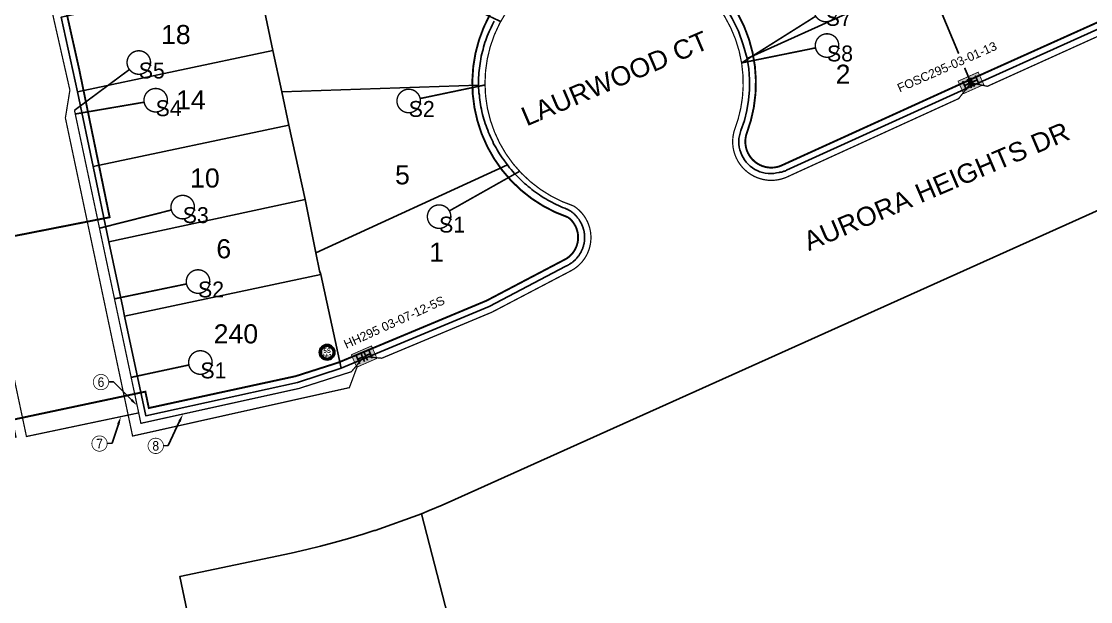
# Model space of a CAD drawing. Header units: metres. Extents: x 620457 to 624057, y 4872349 to 4874194.
# Drawn here: x 621047 to 621215.2, y 4872856.3 to 4872947.5 of the extents above; entities that cross this region are included whole.
import ezdxf
from ezdxf import colors
from ezdxf.entities.mleader import LeaderData, LeaderLine
from ezdxf.enums import TextEntityAlignment as Align
from ezdxf.math import Vec2, Vec3

# ---------------------------------------------------------------- set-up
doc = ezdxf.new("R2018")
doc.units = ezdxf.units.M
doc.header["$LTSCALE"] = 10
doc.header["$MEASUREMENT"] = 0
doc.linetypes.add('DASHED', pattern=[0.75, 0.5, -0.25])
doc.linetypes.add('HIDDENX2', pattern=[0.75, 0.5, -0.25])
for name, color, linetype in [('Arb_Splice', 7, 'Continuous'), ('Aurora_Parcel', 252, 'Continuous'), ('Cluster', 7, 'Continuous'), ('Conduit_Distribution_14WAY - 14_10mm', 1, 'DASHED'), ('Duct 14Wway 1(Blue)', 5, 'Continuous'), ('Duct 14Wway 2(Orange)', 20, 'Continuous'), ('Duct 14Wway 3(Green)', 102, 'Continuous'), ('Duct 14Wway 4(Brown)', 27, 'Continuous'), ('Duct 14Wway 5(Slate)', 8, 'Continuous'), ('Duct 14Wway 7(Red)', 1, 'Continuous'), ('Duct 14Wway 8(Black)', 250, 'Continuous'), ('FC-ADDRESS', 7, 'Continuous'), ('LB-STNAMES', 141, 'Continuous'), ('M-DUCT', 7, 'Continuous'), ('New telMAX 1730 HH', 102, 'Continuous'), ('New telMAX 2436 HH', 6, 'Continuous')]:
    doc.layers.add(name, color=color, linetype=linetype)
doc.layers.add('Bell - EXISTING', color=7, linetype='Continuous', lineweight=0, true_color=0x006e33)
doc.styles.add('Annotative ArialB', font='arialbd.ttf', dxfattribs={"height": 0.75})
doc.styles.add('ARIAL', font='arial.ttf')
doc.styles.get("Standard").update_dxf_attribs({"font": 'arial.ttf'})
doc.styles.add('VAULT_TEST', font='ariblk.ttf')

# ---------------------------------------------------------------- blocks, each defined once
blk = doc.blocks.new('*U63')
h = blk.add_hatch(color=256)
h.dxf.hatch_style = 1
h.paths.add_polyline_path([(-1.84, 0.24), (1.04, 1.53), (1.84, -0.24), (-1.04, -1.53)])
at = {"linetype": 'Continuous'}
blk.add_wipeout([(-10.38, -2.05), (-11.27, -0.03), (3.64, 6.56), (4.53, 4.54)], dxfattribs=at)
at = {"color": 7, "const_width": 0.12}
blk.add_lwpolyline([(-1.84, 0.24), (1.04, 1.53), (1.84, -0.24), (-1.04, -1.53)], close=True, dxfattribs=at)
at = {"color": 255, "style": 'VAULT_TEST', "width": 0.75}
blk.add_text('HH', height=1.406, rotation=24.1963, dxfattribs=at).set_placement((0, 0), align=Align.MIDDLE_CENTER)
at = {"color": 7, "linetype": 'Continuous', "style": 'ARIAL', "flags": 1}
for tag, p in [('ADDRESS', (-13.35, 5.78)), ('SECTION', (-12.6, 4.09)), ('FIBER_COUNT', (-11.79, 2.26)), ('LENGTH', (-10.98, 0.43))]:
    blk.add_attdef(tag, p, '', height=1.25, rotation=23.833, dxfattribs=at)
at = {"color": 7, "linetype": 'Continuous', "style": 'ARIAL'}
blk.add_attdef('ID', (-10.18, -1.39), '', height=1.25, rotation=23.833, dxfattribs=at)
blk = doc.blocks.new('*U80')
at = {"linetype": 'Continuous', "const_width": 0.253}
blk.add_lwpolyline([(-11.81, 3.27), (0, 0)], dxfattribs=at)
at = {"linetype": 'Continuous'}
blk.add_wipeout([(-12.8, 4.98), (-13.78, 3.27), (-12.8, 1.56), (-10.82, 1.56), (-9.83, 3.27), (-10.82, 4.98)], dxfattribs=at)
at = {"linetype": 'Continuous', "const_width": 0.22}
blk.add_lwpolyline([(-11.81, 1.42, 1), (-11.81, 5.11, 1)], format="xyb", close=True, dxfattribs=at)
at = {"linetype": 'Continuous', "lineweight": 30, "flags": 104}
blk.add_attdef('S1', text='', height=1.52, dxfattribs=at).set_placement((-11.81, 3.27), align=Align.MIDDLE_CENTER)
blk = doc.blocks.new('*U81')
at = {"linetype": 'Continuous', "const_width": 0.253}
blk.add_lwpolyline([(-13.81, 4.46), (0, 0)], dxfattribs=at)
at = {"linetype": 'Continuous'}
blk.add_wipeout([(-14.8, 6.17), (-15.79, 4.46), (-14.8, 2.75), (-12.83, 2.75), (-11.84, 4.46), (-12.83, 6.17)], dxfattribs=at)
at = {"linetype": 'Continuous', "const_width": 0.22}
blk.add_lwpolyline([(-13.81, 2.62, 1), (-13.81, 6.31, 1)], format="xyb", close=True, dxfattribs=at)
at = {"linetype": 'Continuous', "lineweight": 30, "flags": 104}
blk.add_attdef('S1', text='', height=1.52, dxfattribs=at).set_placement((-13.81, 4.46), align=Align.MIDDLE_CENTER)
blk = doc.blocks.new('*U169')
at = {"linetype": 'Continuous', "const_width": 0.253}
blk.add_lwpolyline([(-13.84, 0.75), (0, 0)], dxfattribs=at)
at = {"linetype": 'Continuous'}
blk.add_wipeout([(-14.83, 2.47), (-15.82, 0.75), (-14.83, -0.96), (-12.85, -0.96), (-11.87, 0.75), (-12.85, 2.47)], dxfattribs=at)
at = {"linetype": 'Continuous', "const_width": 0.22}
blk.add_lwpolyline([(-13.84, -1.09, 1), (-13.84, 2.6, 1)], format="xyb", close=True, dxfattribs=at)
at = {"linetype": 'Continuous', "lineweight": 30, "flags": 104}
blk.add_attdef('S1', text='', height=1.52, dxfattribs=at).set_placement((-13.84, 0.75), align=Align.MIDDLE_CENTER)
blk = doc.blocks.new('*U79')
at = {"linetype": 'Continuous', "const_width": 0.253}
blk.add_lwpolyline([(-13.44, -2.69), (0, 0)], dxfattribs=at)
at = {"linetype": 'Continuous'}
blk.add_wipeout([(-14.42, -0.98), (-15.41, -2.69), (-14.42, -4.4), (-12.45, -4.4), (-11.46, -2.69), (-12.45, -0.98)], dxfattribs=at)
at = {"linetype": 'Continuous', "const_width": 0.22}
blk.add_lwpolyline([(-13.44, -4.54, 1), (-13.44, -0.85, 1)], format="xyb", close=True, dxfattribs=at)
at = {"linetype": 'Continuous', "lineweight": 30, "flags": 104}
blk.add_attdef('S1', text='', height=1.52, dxfattribs=at).set_placement((-13.44, -2.69), align=Align.MIDDLE_CENTER)
blk = doc.blocks.new('*U78')
at = {"linetype": 'Continuous', "const_width": 0.253}
blk.add_lwpolyline([(-15.27, -3.26), (0, 0)], dxfattribs=at)
at = {"linetype": 'Continuous'}
blk.add_wipeout([(-16.26, -1.55), (-17.25, -3.26), (-16.26, -4.97), (-14.29, -4.97), (-13.3, -3.26), (-14.29, -1.55)], dxfattribs=at)
at = {"linetype": 'Continuous', "const_width": 0.22}
blk.add_lwpolyline([(-15.27, -5.1, 1), (-15.27, -1.41, 1)], format="xyb", close=True, dxfattribs=at)
at = {"linetype": 'Continuous', "lineweight": 30, "flags": 104}
blk.add_attdef('S1', text='', height=1.52, dxfattribs=at).set_placement((-15.27, -3.26), align=Align.MIDDLE_CENTER)
blk = doc.blocks.new('*U77')
at = {"linetype": 'Continuous', "const_width": 0.253}
blk.add_lwpolyline([(-8.48, -7.22), (0, 0)], dxfattribs=at)
at = {"linetype": 'Continuous'}
blk.add_wipeout([(-9.46, -5.51), (-10.45, -7.22), (-9.46, -8.93), (-7.49, -8.93), (-6.5, -7.22), (-7.49, -5.51)], dxfattribs=at)
at = {"linetype": 'Continuous', "const_width": 0.22}
blk.add_lwpolyline([(-8.48, -9.07, 1), (-8.48, -5.37, 1)], format="xyb", close=True, dxfattribs=at)
at = {"linetype": 'Continuous', "lineweight": 30, "flags": 104}
blk.add_attdef('S1', text='', height=1.52, dxfattribs=at).set_placement((-8.48, -7.22), align=Align.MIDDLE_CENTER)
blk = doc.blocks.new('*U167')
at = {"linetype": 'Continuous', "const_width": 0.253}
blk.add_lwpolyline([(-13.23, -2.26), (0, 0)], dxfattribs=at)
at = {"linetype": 'Continuous'}
blk.add_wipeout([(-14.22, -0.55), (-15.2, -2.26), (-14.22, -3.97), (-12.24, -3.97), (-11.25, -2.26), (-12.24, -0.55)], dxfattribs=at)
at = {"linetype": 'Continuous', "const_width": 0.22}
blk.add_lwpolyline([(-13.23, -4.11, 1), (-13.23, -0.41, 1)], format="xyb", close=True, dxfattribs=at)
at = {"linetype": 'Continuous', "lineweight": 30, "flags": 104}
blk.add_attdef('S1', text='', height=1.52, dxfattribs=at).set_placement((-13.23, -2.26), align=Align.MIDDLE_CENTER)
blk = doc.blocks.new('*U168')
at = {"linetype": 'Continuous', "const_width": 0.253}
blk.add_lwpolyline([(-13.38, 1.83), (0, 0)], dxfattribs=at)
at = {"linetype": 'Continuous'}
blk.add_wipeout([(-14.37, 3.54), (-15.36, 1.83), (-14.37, 0.12), (-12.4, 0.12), (-11.41, 1.83), (-12.4, 3.54)], dxfattribs=at)
at = {"linetype": 'Continuous', "const_width": 0.22}
blk.add_lwpolyline([(-13.38, -0.02, 1), (-13.38, 3.67, 1)], format="xyb", close=True, dxfattribs=at)
at = {"linetype": 'Continuous', "lineweight": 30, "flags": 104}
blk.add_attdef('S1', text='', height=1.52, dxfattribs=at).set_placement((-13.38, 1.83), align=Align.MIDDLE_CENTER)
blk = doc.blocks.new('*U166')
at = {"linetype": 'Continuous', "const_width": 0.253}
blk.add_lwpolyline([(-12.67, -1.71), (0, 0)], dxfattribs=at)
at = {"linetype": 'Continuous'}
blk.add_wipeout([(-13.65, 0), (-14.64, -1.71), (-13.65, -3.42), (-11.68, -3.42), (-10.69, -1.71), (-11.68, 0)], dxfattribs=at)
at = {"linetype": 'Continuous', "const_width": 0.22}
blk.add_lwpolyline([(-12.67, -3.56, 1), (-12.67, 0.13, 1)], format="xyb", close=True, dxfattribs=at)
at = {"linetype": 'Continuous', "lineweight": 30, "flags": 104}
blk.add_attdef('S1', text='', height=1.52, dxfattribs=at).set_placement((-12.67, -1.71), align=Align.MIDDLE_CENTER)
blk = doc.blocks.new('*U165')
at = {"linetype": 'Continuous', "const_width": 0.253}
blk.add_lwpolyline([(-12.19, -3.17), (0, 0)], dxfattribs=at)
at = {"linetype": 'Continuous'}
blk.add_wipeout([(-13.17, -1.46), (-14.16, -3.17), (-13.17, -4.88), (-11.2, -4.88), (-10.21, -3.17), (-11.2, -1.46)], dxfattribs=at)
at = {"linetype": 'Continuous', "const_width": 0.22}
blk.add_lwpolyline([(-12.19, -5.02, 1), (-12.19, -1.33, 1)], format="xyb", close=True, dxfattribs=at)
at = {"linetype": 'Continuous', "lineweight": 30, "flags": 104}
blk.add_attdef('S1', text='', height=1.52, dxfattribs=at).set_placement((-12.19, -3.17), align=Align.MIDDLE_CENTER)
blk = doc.blocks.new('Duct_Id')
at = {"transparency": 16777216}
blk.add_wipeout([(0, 2.41), (-1.71, 1.71), (-2.42, 0), (-1.71, -1.71), (0, -2.42), (1.71, -1.71), (2.41, 0), (1.71, 1.71)], dxfattribs=at)
at = {"transparency": 16777216, "const_width": 0.23}
blk.add_lwpolyline([(-2.42, 0, 1), (2.41, 0, 1)], format="xyb", close=True, dxfattribs=at)
at = {"color": 5, "ltscale": 25, "transparency": 16777216, "width": 0.9}
blk.add_attdef('id', text='', height=3, dxfattribs=at).set_placement((0, 0), align=Align.MIDDLE_CENTER)
blk = doc.blocks.new('*U262')
blk.add_wipeout([(-35.3, 1.4), (-35.3, 1.4), (-25.6, 24.1), (-3.4, 32), (20.7, 30.3), (36.8, -0.6), (24.8, -26.5), (2.2, -36.2), (-25.5, -26.5)]).dxf.layer = 'M-DUCT'
at = {"layer": 'M-DUCT', "color": 4, "transparency": 33554687, "const_width": 10.8}
blk.add_lwpolyline([(43, 0.4, 1), (-43, -0.4, 1)], format="xyb", close=True, dxfattribs=at)
at = {"layer": 'M-DUCT', "color": 250, "ltscale": 0.6, "transparency": 33554687}
for radius in [48.4, 37.6]:
    blk.add_circle((0, 0), radius, dxfattribs=at)
at = {"layer": 'Bell - EXISTING', "color": 7, "lineweight": 0, "style": 'Annotative ArialB'}
for tag, height, p in [('D8', 27.3, (0, 10.5)), ('T8', 21, (0, -21))]:
    blk.add_attdef(tag, text='', height=height, dxfattribs=at).set_placement(p, align=Align.MIDDLE_CENTER)
blk = doc.blocks.new('*U252')
h = blk.add_hatch(color=256)
h.dxf.hatch_style = 1
h.paths.add_polyline_path([(0.58, 1.76), (1.31, -1.31), (-0.58, -1.76), (-1.31, 1.31)])
at = {"color": 7, "linetype": 'Continuous', "style": 'ARIAL', "flags": 1}
blk.add_attdef('ADDRESS', (9.12, 4.24), '', height=1.25, rotation=284.2416, dxfattribs=at)
at = {"linetype": 'Continuous'}
blk.add_wipeout([(0.91, 2.62), (3.05, 3.17), (7.04, -12.56), (4.9, -13.1)], dxfattribs=at)
at = {"color": 7, "const_width": 0.12}
blk.add_lwpolyline([(0.58, 1.76), (1.31, -1.31), (-0.58, -1.76), (-1.31, 1.31)], close=True, dxfattribs=at)
at = {"color": 255, "style": 'VAULT_TEST', "width": 0.75}
blk.add_text('HH', height=1.406, rotation=283.2824, dxfattribs=at).set_placement((0, 0), align=Align.MIDDLE_CENTER)
at = {"color": 7, "linetype": 'Continuous', "style": 'ARIAL', "flags": 1}
for tag, p in [('FIBER_COUNT', (5.39, 3.29)), ('SECTION', (7.33, 3.79)), ('LENGTH', (3.46, 2.8))]:
    blk.add_attdef(tag, p, '', height=1.25, rotation=284.2416, dxfattribs=at)
at = {"color": 7, "linetype": 'Continuous', "style": 'ARIAL'}
blk.add_attdef('ID', (1.53, 2.31), '', height=1.25, rotation=284.2416, dxfattribs=at)

msp = doc.modelspace()

# ---------------------------------------------------------------- linework, layer by layer
at = {"layer": 'Aurora_Parcel'}
for points in [[(621189.39, 4872954.43), (621183.32, 4872968.07), (621178.23, 4872979.94), (621154.61, 4872953.78), (621156.18, 4872951.96), (621157.58, 4872950.01), (621158.79, 4872947.93), (621159.76, 4872945.9), (621160.54, 4872943.78), (621161.15, 4872941.61), (621189.39, 4872954.43)], [(621225.34, 4872950.31), (621218.22, 4872966.88), (621189.39, 4872954.43), (621196.52, 4872937.35), (621225.34, 4872950.31)], [(621086.55, 4872942.9), (621084.1, 4872954.65), (621053.26, 4872948.1), (621055.86, 4872936.38), (621086.55, 4872942.9)], [(621161.15, 4872941.61), (621161.4, 4872939.99), (621161.53, 4872938.35), (621161.52, 4872936.71), (621161.38, 4872935.08), (621161.11, 4872933.46), (621160.7, 4872931.87), (621160.17, 4872930.32), (621160.03, 4872929.9), (621159.93, 4872929.47), (621159.86, 4872929.04), (621159.84, 4872928.6), (621159.85, 4872928.15), (621159.91, 4872927.72), (621160, 4872927.28), (621160.13, 4872926.86), (621160.29, 4872926.45), (621160.49, 4872926.06), (621160.73, 4872925.69), (621161, 4872925.34), (621161.3, 4872925.01), (621161.62, 4872924.71), (621161.97, 4872924.45), (621162.34, 4872924.21), (621162.74, 4872924.01), (621163.14, 4872923.84), (621163.57, 4872923.71), (621164, 4872923.62), (621164.43, 4872923.57), (621164.88, 4872923.55), (621165.32, 4872923.58), (621165.75, 4872923.64), (621166.18, 4872923.74), (621166.29, 4872923.76), (621166.46, 4872923.78), (621166.57, 4872923.78), (621166.64, 4872923.82), (621166.72, 4872923.84), (621166.82, 4872923.89), (621166.9, 4872923.92), (621166.97, 4872923.93), (621167.05, 4872923.93), (621167.15, 4872923.97), (621167.2, 4872924), (621167.32, 4872924.07), (621196.52, 4872937.35), (621189.39, 4872954.43), (621161.15, 4872941.61)], [(621089.06, 4872931.17), (621087.99, 4872936.38), (621086.55, 4872942.9), (621055.86, 4872936.38), (621058.28, 4872924.65), (621089.06, 4872931.17)], [(621123.46, 4872924.9), (621123.23, 4872925.18), (621122.89, 4872925.72), (621122.61, 4872926.01), (621122.43, 4872926.32), (621122.21, 4872926.63), (621122.03, 4872926.93), (621121.84, 4872927.26), (621121.69, 4872927.59), (621121.47, 4872927.92), (621121.28, 4872928.24), (621121.13, 4872928.57), (621120.97, 4872928.91), (621120.77, 4872929.3), (621120.62, 4872929.67), (621120.49, 4872930.01), (621120.36, 4872930.38), (621120.22, 4872930.71), (621120.09, 4872931.03), (621119.95, 4872931.44), (621119.82, 4872931.76), (621119.74, 4872932.12), (621119.65, 4872932.47), (621119.54, 4872932.83), (621119.42, 4872933.3), (621119.36, 4872933.65), (621119.28, 4872934.02), (621119.2, 4872934.38), (621119.16, 4872934.76), (621119.09, 4872935.12), (621119.04, 4872935.49), (621119.03, 4872935.87), (621118.96, 4872936.23), (621118.93, 4872936.59), (621118.92, 4872937), (621118.9, 4872937.45), (621087.99, 4872936.38), (621089.06, 4872931.17), (621091.63, 4872919.46), (621093.29, 4872911.11), (621123.46, 4872924.9)], [(621091.63, 4872919.46), (621089.06, 4872931.17), (621058.28, 4872924.65), (621060.77, 4872912.84), (621091.63, 4872919.46)], [(621120.59, 4872902.67), (621132.63, 4872909), (621132.7, 4872909.03), (621132.78, 4872909.06), (621132.85, 4872909.1), (621132.93, 4872909.12), (621133.02, 4872909.18), (621133.08, 4872909.23), (621133.16, 4872909.27), (621133.23, 4872909.31), (621133.31, 4872909.36), (621133.38, 4872909.4), (621133.45, 4872909.46), (621133.55, 4872909.52), (621133.61, 4872909.55), (621133.68, 4872909.62), (621133.74, 4872909.66), (621133.81, 4872909.73), (621133.86, 4872909.78), (621133.95, 4872909.85), (621134, 4872909.91), (621134.08, 4872909.96), (621134.13, 4872910.03), (621134.2, 4872910.08), (621134.26, 4872910.17), (621134.33, 4872910.22), (621134.38, 4872910.29), (621134.43, 4872910.35), (621134.49, 4872910.43), (621134.54, 4872910.49), (621134.59, 4872910.56), (621134.65, 4872910.63), (621134.7, 4872910.67), (621134.75, 4872910.77), (621134.79, 4872910.83), (621134.85, 4872910.93), (621134.89, 4872911.01), (621134.94, 4872911.08), (621134.98, 4872911.15), (621135.02, 4872911.23), (621135.05, 4872911.32), (621135.09, 4872911.39), (621135.13, 4872911.48), (621135.16, 4872911.55), (621135.19, 4872911.62), (621135.24, 4872911.7), (621135.28, 4872911.8), (621135.3, 4872911.88), (621135.32, 4872911.96), (621135.35, 4872912.05), (621135.39, 4872912.12), (621135.41, 4872912.21), (621135.43, 4872912.29), (621135.44, 4872912.38), (621135.45, 4872912.46), (621135.49, 4872912.55), (621135.5, 4872912.65), (621135.52, 4872912.75), (621135.54, 4872912.83), (621135.55, 4872912.91), (621135.56, 4872912.99), (621135.57, 4872913.08), (621135.57, 4872913.18), (621135.58, 4872913.25), (621135.59, 4872913.34), (621135.59, 4872913.43), (621135.59, 4872913.51), (621135.59, 4872913.58), (621135.58, 4872913.68), (621135.58, 4872913.79), (621135.58, 4872913.87), (621135.57, 4872913.96), (621135.56, 4872914.06), (621135.54, 4872914.14), (621135.53, 4872914.23), (621135.51, 4872914.31), (621135.5, 4872914.4), (621135.49, 4872914.48), (621135.48, 4872914.56), (621135.46, 4872914.66), (621135.43, 4872914.74), (621135.39, 4872914.83), (621135.36, 4872914.91), (621135.35, 4872915), (621135.33, 4872915.08), (621135.3, 4872915.15), (621135.26, 4872915.24), (621135.23, 4872915.31), (621135.2, 4872915.41), (621135.17, 4872915.48), (621135.12, 4872915.58), (621135.09, 4872915.67), (621135.05, 4872915.74), (621135.01, 4872915.82), (621134.96, 4872915.89), (621134.95, 4872915.96), (621134.89, 4872916.03), (621134.83, 4872916.11), (621134.79, 4872916.18), (621134.75, 4872916.25), (621134.71, 4872916.32), (621134.64, 4872916.42), (621134.59, 4872916.47), (621134.54, 4872916.55), (621134.48, 4872916.61), (621134.43, 4872916.68), (621134.38, 4872916.74), (621134.33, 4872916.81), (621134.26, 4872916.88), (621134.2, 4872916.95), (621134.13, 4872917), (621134.07, 4872917.06), (621134, 4872917.15), (621133.93, 4872917.2), (621133.87, 4872917.27), (621133.8, 4872917.31), (621133.73, 4872917.37), (621133.67, 4872917.42), (621133.6, 4872917.47), (621133.52, 4872917.53), (621133.46, 4872917.57), (621133.39, 4872917.62), (621133.31, 4872917.67), (621133.22, 4872917.73), (621133.16, 4872917.77), (621133.08, 4872917.8), (621133.01, 4872917.85), (621132.92, 4872917.89), (621132.84, 4872917.93), (621132.77, 4872917.96), (621132.69, 4872918), (621132.62, 4872918.06), (621132.52, 4872918.08), (621132.45, 4872918.1), (621132.11, 4872918.24), (621131.77, 4872918.39), (621131.45, 4872918.54), (621131.11, 4872918.7), (621130.77, 4872918.85), (621130.45, 4872919.04), (621130.13, 4872919.2), (621129.79, 4872919.37), (621129.49, 4872919.56), (621129.18, 4872919.74), (621128.77, 4872919.99), (621128.47, 4872920.19), (621128.17, 4872920.41), (621127.86, 4872920.62), (621127.57, 4872920.83), (621127.29, 4872921.04), (621127, 4872921.29), (621126.7, 4872921.52), (621126.43, 4872921.76), (621126.15, 4872922), (621125.88, 4872922.24), (621125.55, 4872922.55), (621125.28, 4872922.82), (621125.03, 4872923.08), (621124.78, 4872923.34), (621124.52, 4872923.62), (621124.29, 4872923.88), (621124.05, 4872924.17), (621123.79, 4872924.45), (621123.46, 4872924.9), (621093.29, 4872911.11), (621093.9, 4872908.28), (621094.08, 4872907.68), (621097.31, 4872892.96), (621120.59, 4872902.67)], [(621094.08, 4872907.68), (621093.9, 4872908.28), (621093.29, 4872911.11), (621091.63, 4872919.46), (621060.77, 4872912.84), (621062.97, 4872902.51), (621063.24, 4872901.15), (621094.08, 4872907.68)], [(621097.31, 4872892.96), (621094.08, 4872907.68), (621063.24, 4872901.15), (621066.57, 4872885.5), (621090.41, 4872890.74), (621097.31, 4872892.96)], [(621112.38, 4872821.87), (621121.54, 4872825.24), (621109.92, 4872870.08), (621102.64, 4872867.48), (621102.51, 4872867.44), (621100.59, 4872866.82), (621100.41, 4872866.77), (621098.3, 4872866.14), (621096.19, 4872865.56), (621094.05, 4872864.99), (621091.92, 4872864.48), (621089.41, 4872863.91), (621071.91, 4872860.21), (621076.09, 4872840.5), (621080.96, 4872817.55), (621081.19, 4872816.52), (621081.43, 4872815.51), (621081.69, 4872814.5), (621082.03, 4872813.28), (621082.33, 4872812.26), (621082.65, 4872811.28), (621082.78, 4872810.9), (621112.38, 4872821.87)]]:
    msp.add_lwpolyline(points, close=True, dxfattribs=at)
for points in [[(621400.74, 4872822.14), (621384.24, 4872901.86), (621383.87, 4872903.68), (621377.01, 4872939.28), (621373.31, 4872938.29), (621358.81, 4872933.57), (621344.43, 4872928.76), (621334.61, 4872958.81), (621334.61, 4872958.81), (621287.64, 4872943.46), (621297.83, 4872912.98), (621284.32, 4872908.17), (621284.1, 4872908.13), (621283.56, 4872908.03), (621269.06, 4872903.36), (621254.61, 4872898.5), (621254.51, 4872898.5), (621236.35, 4872892.89), (621230.49, 4872924.15), (621115.16, 4872872.35), (621113.18, 4872871.46), (621111.12, 4872870.61), (621109.92, 4872870.08), (621121.54, 4872825.24)], [(621084.1, 4872954.65), (621086.55, 4872942.9), (621087.99, 4872936.38), (621118.9, 4872937.45), (621118.9, 4872937.45), (621118.9, 4872937.9), (621118.9, 4872938.27), (621118.92, 4872938.64), (621118.93, 4872939), (621118.96, 4872939.37), (621119, 4872939.73), (621119.04, 4872940.1), (621119.09, 4872940.46), (621119.14, 4872940.82), (621119.19, 4872941.19), (621119.25, 4872941.55), (621119.34, 4872942), (621119.43, 4872942.36), (621119.52, 4872942.72), (621119.61, 4872943.07), (621119.69, 4872943.43), (621119.81, 4872943.77), (621119.91, 4872944.13), (621120.03, 4872944.49), (621120.16, 4872944.82), (621120.28, 4872945.16), (621120.42, 4872945.51), (621120.56, 4872945.85), (621120.71, 4872946.17), (621120.87, 4872946.52), (621121.02, 4872946.85), (621121.19, 4872947.18), (621121.34, 4872947.5)]]:
    msp.add_lwpolyline(points, dxfattribs=at)
at = {"layer": 'Cluster', "linetype": 'DASHED', "const_width": 0.3, "flags": 128}
msp.add_lwpolyline([(621197.03, 4872938.68), (621223.87, 4872950.74), (621217.58, 4872964.74), (621190.88, 4872953.02)], dxfattribs=at)
at = {"layer": 'Conduit_Distribution_14WAY - 14_10mm', "const_width": 0.2, "flags": 128}
for points in [[(621213.14, 4872980.97), (621224.99, 4872953.64), (621226.65, 4872949.8), (621198.92, 4872937.26), (621196.33, 4872937.8)], [(621065.46, 4872885.94), (621055.36, 4872933.49)]]:
    msp.add_lwpolyline(points, dxfattribs=at)
at = {"layer": 'Conduit_Distribution_14WAY - 14_10mm', "flags": 128}
msp.add_lwpolyline([(621100.91, 4872894.79, 0.2, 0.2, 0), (621103.68, 4872894.53, 0.2, 0.2, 0), (621121.02, 4872901.77, 0.2, 0.2, 0), (621133.49, 4872908.3, 0.2, 0.2, 0.570266), (621133.87, 4872918.45, 0.2, 0.2, -1.888392), (621160.49, 4872938.94, 0.2, 0.2, -0.107145), (621159.16, 4872930.44, 0.2, 0.2, 0.671416), (621167.76, 4872923.17, 0.2, 0.2, 0), (621194.41, 4872935.33, 0.2, 0.2, 0), (621196.33, 4872937.8, 0, 0, 0)], format="xyseb", dxfattribs=at)

# ---------------------------------------------------------------- texts
at = {"layer": 'FC-ADDRESS', "linetype": 'Continuous', "ltscale": 1.5}
for s, p in [('18', (621068.97, 4872943)), ('2', (621175.06, 4872936.76)), ('14', (621071.33, 4872932.72)), ('10', (621073.54, 4872920.45)), ('5', (621105.77, 4872920.95)), ('6', (621077.67, 4872909.33)), ('1', (621111.14, 4872908.79)), ('240', (621077.25, 4872895.96))]:
    msp.add_text(s, height=3, dxfattribs=at).set_placement(p, align=Align.BOTTOM_LEFT)
at = {"layer": 'LB-STNAMES', "color": 7}
for s, p in [('LAURWOOD CT', (621126.46, 4872930.94)), ('AURORA HEIGHTS DR', (621170.84, 4872911.34))]:
    msp.add_text(s, height=3, rotation=23.1603, dxfattribs=at).set_placement(p)

# ---------------------------------------------------------------- leaders
at = {"layer": 'Arb_Splice'}
ml = msp.add_multileader_block('Standard', dxfattribs=at)
ml.set_content('Duct_Id', color=256, scale=0.5)
ml.set_attribute('id', '7', width=0)
ml.set_leader_properties()
ml.build(insert=Vec2(0, 0))
ml.multileader.update_dxf_attribs({"text_right_attachment_type": 6, "dogleg_length": 0.36, "arrow_head_size": 1.25})
ctx = ml.context
ctx.base_point, ctx.char_height, ctx.arrow_head_size, ctx.landing_gap_size, ctx.plane_origin, ctx.plane_x_axis, ctx.plane_y_axis = Vec3(621058.1, 4872881.1), 0.09, 1.25, 0.045, Vec3(621246.95, 4872845.57), Vec3(0.999792, 0.020416), Vec3(-0.020416, 0.999792)
ctx.right_attachment = 6
notes = []
notes.append((ctx, [(1, (1, 1, 0), (621061.27, 4872881.16), (-0.999792, -0.020416), 0.759, [(0, [(621062.65, 4872885.35)], 0, [])])]))
ctx.block.insert, ctx.block.rotation = Vec3(621059.3, 4872881.12), 0.020417
for ctx, leaders in notes:
    for number, flags, end, landing, length, lines in leaders:
        leader = LeaderData()
        leader.index, (leader.has_last_leader_line, leader.has_dogleg_vector, leader.attachment_direction) = number, flags
        leader.last_leader_point, leader.dogleg_vector, leader.dogleg_length = Vec3(end), Vec3(landing), length
        for number, points, colour, breaks in lines:
            line = LeaderLine()
            line.index, line.vertices, line.color, line.breaks = number, Vec3.list(points), colors.encode_raw_color(colour), breaks
            leader.lines.append(line)
        ctx.leaders.append(leader)

# ---------------------------------------------------------------- next in the draw order: block references
at = {"layer": 'Duct 14Wway 1(Blue)', "ltscale": 1.5}
ref = msp.add_blockref('*U81', (621125.35, 4872923.9), dxfattribs=dict(at, rotation=47.28880996195312))
lines = msp.add_mtext('S1', dxfattribs={"layer": '0', "linetype": 'Continuous', "insert": (621112.7, 4872916.78), "char_height": 2.5, "attachment_point": 1})
ref.add_attrib('S1', '', (621112.7, 4872916.78), dxfattribs={"flags": 104}).embed_mtext(lines)
ref = msp.add_blockref('*U77', (621064.27, 4872891.52), dxfattribs=dict(at, rotation=151.6894692481094))
lines = msp.add_mtext('S1', dxfattribs={"layer": '0', "linetype": 'Continuous', "insert": (621075.16, 4872893.86), "char_height": 2.5, "attachment_point": 1})
ref.add_attrib('S1', '', (621075.16, 4872893.86), dxfattribs={"flags": 104}).embed_mtext(lines)
at = {"layer": 'Duct 14Wway 2(Orange)', "ltscale": 1.5}
ref = msp.add_blockref('*U80', (621119.91, 4872937.47), dxfattribs=dict(at, rotation=27.28880996195312))
lines = msp.add_mtext('S2', dxfattribs={"layer": '0', "linetype": 'Continuous', "insert": (621107.92, 4872934.95), "char_height": 2.5, "attachment_point": 1})
ref.add_attrib('S1', '', (621107.92, 4872934.95), dxfattribs={"flags": 104}).embed_mtext(lines)
ref = msp.add_blockref('*U167', (621061.65, 4872903.86), dxfattribs=dict(at, rotation=181.9906005668189))
lines = msp.add_mtext('S2', dxfattribs={"layer": '0', "linetype": 'Continuous', "insert": (621074.79, 4872906.58), "char_height": 2.5, "attachment_point": 1})
ref.add_attrib('S1', '', (621074.79, 4872906.58), dxfattribs={"flags": 104}).embed_mtext(lines)
at = {"layer": 'Duct 14Wway 3(Green)', "ltscale": 1.5}
ref = msp.add_blockref('*U169', (621122.45, 4872947.41), dxfattribs=dict(at, rotation=338.0850666980043))
lines = msp.add_mtext('S3', dxfattribs={"layer": '0', "linetype": 'Continuous', "insert": (621109.89, 4872953.27), "char_height": 2.5, "attachment_point": 1})
ref.add_attrib('S1', '', (621109.89, 4872953.27), dxfattribs={"flags": 104}).embed_mtext(lines)
ref = msp.add_blockref('*U168', (621059.29, 4872914.96), dxfattribs=dict(at, rotation=201.9906005668189))
lines = msp.add_mtext('S3', dxfattribs={"layer": '0', "linetype": 'Continuous', "insert": (621072.39, 4872918.27), "char_height": 2.5, "attachment_point": 1})
ref.add_attrib('S1', '', (621072.39, 4872918.27), dxfattribs={"flags": 104}).embed_mtext(lines)
at = {"layer": 'Duct 14Wway 4(Brown)', "ltscale": 1.5}
ref = msp.add_blockref('*U166', (621055.53, 4872932.92), dxfattribs=dict(at, rotation=181.9906005310323))
lines = msp.add_mtext('S4', dxfattribs={"layer": '0', "linetype": 'Continuous', "insert": (621068.12, 4872935.07), "char_height": 2.5, "attachment_point": 1})
ref.add_attrib('S1', '', (621068.12, 4872935.07), dxfattribs={"flags": 104}).embed_mtext(lines)
at = {"layer": 'Duct 14Wway 8(Black)', "ltscale": 1.5}
ref = msp.add_blockref('*U79', (621160.27, 4872940.94), dxfattribs=dict(at, rotation=180.133942945476))
lines = msp.add_mtext('S8', dxfattribs={"layer": '0', "linetype": 'Continuous', "insert": (621173.7, 4872943.67), "char_height": 2.5, "attachment_point": 1})
ref.add_attrib('S1', '', (621173.7, 4872943.67), dxfattribs={"flags": 104}).embed_mtext(lines)

# ---------------------------------------------------------------- next in the draw order: block references
at = {"layer": 'Duct 14Wway 5(Slate)', "ltscale": 1.5}
ref = msp.add_blockref('*U165', (621055.36, 4872933.49), dxfattribs=dict(at, rotation=201.9906005310323))
lines = msp.add_mtext('S5', dxfattribs={"layer": '0', "linetype": 'Continuous', "insert": (621065.47, 4872940.99), "char_height": 2.5, "attachment_point": 1})
ref.add_attrib('S1', '', (621065.47, 4872940.99), dxfattribs={"flags": 104}).embed_mtext(lines)
at = {"layer": 'Duct 14Wway 7(Red)', "ltscale": 1.5}
ref = msp.add_blockref('*U78', (621160.27, 4872940.94), dxfattribs=dict(at, rotation=200.1339429454759))
lines = msp.add_mtext('S7', dxfattribs={"layer": '0', "linetype": 'Continuous', "insert": (621173.49, 4872949.26), "char_height": 2.5, "attachment_point": 1})
ref.add_attrib('S1', '', (621173.49, 4872949.26), dxfattribs={"flags": 104}).embed_mtext(lines)

# ---------------------------------------------------------------- next in the draw order: leaders
at = {"layer": 'Arb_Splice'}
ml = msp.add_multileader_block('Standard', dxfattribs=at)
ml.set_content('Duct_Id', color=256, scale=0.5)
ml.set_attribute('id', '6', width=0)
ml.set_leader_properties()
ml.build(insert=Vec2(0, 0))
ml.multileader.update_dxf_attribs({"text_right_attachment_type": 6, "dogleg_length": 0.36, "arrow_head_size": 1.25})
ctx = ml.context
ctx.base_point, ctx.char_height, ctx.arrow_head_size, ctx.landing_gap_size, ctx.plane_origin, ctx.plane_x_axis, ctx.plane_y_axis = Vec3(621058.32, 4872890.75), 0.09, 1.25, 0.045, Vec3(621247.18, 4872855.23), Vec3(0.999792, 0.020416), Vec3(-0.020416, 0.999792)
ctx.right_attachment = 6
notes = []
notes.append((ctx, [(1, (1, 1, 0), (621061.49, 4872890.82), (-0.999792, -0.020416), 0.759, [(0, [(621065.21, 4872887.1)], 0, [])])]))
ctx.block.insert, ctx.block.rotation = Vec3(621059.53, 4872890.78), 0.020417
ml = msp.add_multileader_block('Standard', dxfattribs=at)
ml.set_content('Duct_Id', color=256, scale=0.5)
ml.set_attribute('id', '8', width=0)
ml.set_leader_properties()
ml.build(insert=Vec2(0, 0))
ml.multileader.update_dxf_attribs({"text_right_attachment_type": 6, "dogleg_length": 0.36, "arrow_head_size": 1.25})
ctx = ml.context
ctx.base_point, ctx.char_height, ctx.arrow_head_size, ctx.landing_gap_size, ctx.plane_origin, ctx.plane_x_axis, ctx.plane_y_axis = Vec3(621066.93, 4872880.73), 0.09, 1.25, 0.045, Vec3(621255.79, 4872845.21), Vec3(0.999792, 0.020416), Vec3(-0.020416, 0.999792)
ctx.right_attachment = 6
notes.append((ctx, [(1, (1, 1, 0), (621070.11, 4872880.8), (-0.999792, -0.020416), 0.759, [(0, [(621072.42, 4872885.76)], 0, [])])]))
ctx.block.insert, ctx.block.rotation = Vec3(621068.14, 4872880.76), 0.020417
for ctx, leaders in notes:
    for number, flags, end, landing, length, lines in leaders:
        leader = LeaderData()
        leader.index, (leader.has_last_leader_line, leader.has_dogleg_vector, leader.attachment_direction) = number, flags
        leader.last_leader_point, leader.dogleg_vector, leader.dogleg_length = Vec3(end), Vec3(landing), length
        for number, points, colour, breaks in lines:
            line = LeaderLine()
            line.index, line.vertices, line.color, line.breaks = number, Vec3.list(points), colors.encode_raw_color(colour), breaks
            leader.lines.append(line)
        ctx.leaders.append(leader)

# ---------------------------------------------------------------- next in the draw order: linework, layer by layer
at = {"color": 8, "linetype": 'HIDDENX2', "const_width": 0.2}
msp.add_lwpolyline([(621024.5, 4872965.95), (621037.88, 4872963.41), (621046.61, 4872958.76), (621051.54, 4872950.32), (621054.64, 4872936.66), (621053.93, 4872932.29), (621064.5, 4872882.3), (621098.59, 4872889.91), (621099.85, 4872893.29)], dxfattribs=at)
at = {"layer": 'Cluster', "linetype": 'DASHED', "const_width": 0.3, "flags": 128}
msp.add_lwpolyline([(621197.03, 4872938.68), (621166.88, 4872924.97, -0.671408), (621161.04, 4872929.78, 2.476924), (621132.99, 4872916.67, -0.573103), (621132.2, 4872909.9), (621120.17, 4872903.58), (621096.86, 4872893.85), (621090.15, 4872891.71), (621067.05, 4872886.7), (621066.51, 4872889.28), (621045.54, 4872884.84), (621046.11, 4872882.18), (621017.91, 4872876.36), (621013.06, 4872899.55), (621039.46, 4872912.47), (621060.89, 4872916.68), (621056.07, 4872940.07), (621052.75, 4872954.89), (621043.24, 4872964.61), (621019.69, 4872968.71), (621024.12, 4872997.76), (621060.96, 4872991.28), (621077.59, 4872975.43), (621101.68, 4872988.91), (621161.15, 4872987.82), (621177.45, 4872979.22), (621188.47, 4872954.03), (621188.48, 4872954.01)], format="xyb", dxfattribs=at)
at = {"layer": 'Conduit_Distribution_14WAY - 14_10mm', "const_width": 0.2, "flags": 128}
msp.add_lwpolyline([(620931, 4872958.02), (620932.42, 4872958.61, -0.097205), (620952.1, 4872960.09), (621020.83, 4872948.4), (621029.79, 4872946.73, -0.435935), (621035.66, 4872939.74), (621041.24, 4872913.21), (621047.81, 4872882.23), (621065.46, 4872885.94), (621065.8, 4872884.3), (621090.67, 4872889.78), (621098.91, 4872892.41), (621100.91, 4872894.79)], format="xyb", dxfattribs=at)

# ---------------------------------------------------------------- next in the draw order: block references
at = {"linetype": 'Continuous', "xscale": 0.02539999999999999, "yscale": 0.02539999999999999, "zscale": 0.02539999999999999}
msp.add_blockref('*U262', (621095.09, 4872895.46), dxfattribs=at).add_auto_attribs({'D8': '5S', 'T8': 'hh7'})
at = {"layer": 'New telMAX 2436 HH', "ltscale": 1.5, "xscale": 1.1, "yscale": 1.1, "zscale": 1.1}
msp.add_blockref('*U63', (621196.33, 4872937.8), dxfattribs=at).add_auto_attribs({'ID': 'FOSC295-03-01-13'})

# ---------------------------------------------------------------- next in the draw order: block references
at = {"layer": 'New telMAX 1730 HH', "ltscale": 1.5, "xscale": 1.1, "yscale": 1.1, "zscale": 1.1, "rotation": 100.2751455505756}
msp.add_blockref('*U252', (621100.91, 4872894.79), dxfattribs=at).add_auto_attribs({'ID': 'HH295 03-07-12-5S'})

doc.saveas('drawing.dxf')
